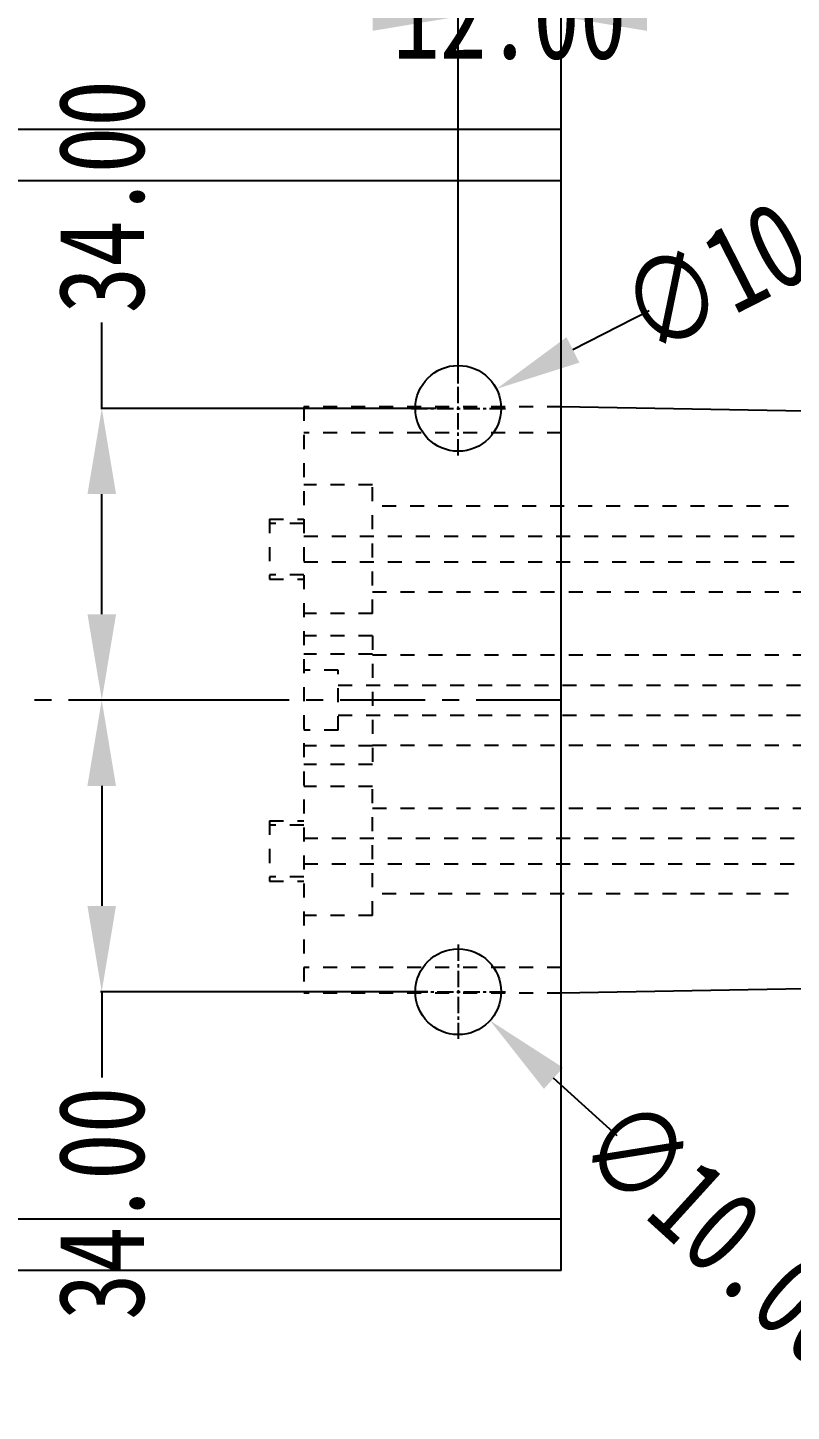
# Model space of a CAD drawing. Header units: millimetres. Extents: x 309 to 11345, y -1340 to 1318.
# Drawn here: x 3526.4 to 3615.4, y -419.7 to -258.4 of the extents above; entities that cross this region are included whole.
import ezdxf

# ---------------------------------------------------------------- set-up
doc = ezdxf.new("R2010")
doc.units = ezdxf.units.MM
doc.header["$LTSCALE"] = 16.335
doc.header["$PDMODE"] = 3
doc.header["$PDSIZE"] = 0.3125
doc.linetypes.add('CENTER', pattern=[0.6, 0.375, -0.075, 0.075, -0.075])
doc.linetypes.add('HIDDEN', pattern=[0.2, 0.1, -0.1])
doc.layers.get('0').update_dxf_attribs({"linetype": 'CONTINUOUS'})
doc.layers.get('Defpoints').update_dxf_attribs({"linetype": 'CONTINUOUS'})
doc.layers.add('DEFAULT_2', color=8, linetype='HIDDEN')
doc.styles.get("Standard").update_dxf_attribs({"font": 'txt', "width": 0.8})
doc.dimstyles.get("Standard").update_dxf_attribs({"dimtxt": 0.15625, "dimasz": 0.1875, "dimexe": 0.125, "dimexo": 0.0625, "dimtad": 0, "dimtih": 1, "dimtoh": 1, "dimdsep": 46, "dimtxsty": 'Standard', "dimcen": 0.09, "dimadec": 0, "dimazin": 0, "dimtp": 0.01, "dimtm": 0.01, "dimtfac": 1, "dimtofl": 0, "dimtmove": 0, "dimatfit": 3, "dimfxl": 0, "dimtolj": 1, "dimarcsym": 0})
doc.dimstyles.new('STANDARD$0', dxfattribs={"dimscale": 2, "dimtxt": 3, "dimasz": 3, "dimexe": 1.25, "dimexo": 0.625, "dimgap": 0.5, "dimtad": 0, "dimdsep": 46, "dimlunit": 6, "dimtxsty": 'Standard', "dimblk": 'CLOSEDBLANK', "dimcen": 0, "dimclrt": 2, "dimazin": 2, "dimtfac": 2, "dimtmove": 1, "dimatfit": 3, "dimfxl": 0, "dimtolj": 1, "dimtzin": 0, "dimarcsym": 0})

# ---------------------------------------------------------------- blocks, each defined once
blk = doc.blocks.new('*D242')
at = {"color": 4, "lineweight": -2}
for p, q in [((3566.61, -257.12), (3556.61, -257.12)), ((3576.61, -299.7), (3576.61, -257)), ((3588.61, -299.7), (3588.61, -257)), ((3598.61, -257.12), (3608.61, -257.12))]:
    blk.add_line(p, q, dxfattribs=at)
at = {"color": 4}
for points in [[(3566.61, -255.46), (3566.61, -258.79), (3576.61, -257.12)], [(3598.61, -255.46), (3598.61, -258.79), (3588.61, -257.12)]]:
    blk.add_solid(points, dxfattribs=at)
at = {"layer": 'Defpoints', "color": 0}
for p in [(3588.61, -257.12), (3576.61, -299.76), (3588.61, -299.76)]:
    blk.add_point(p, dxfattribs=at)
at = {"color": 6, "insert": (3582.61, -257.12), "char_height": 10, "attachment_point": 5}
blk.add_mtext('\\A1;12.00', dxfattribs=at)
blk = doc.blocks.new('*D243')
at = {"color": 4, "lineweight": -2}
for p, q in [((3535.05, -302.79), (3535.05, -292.79)), ((3574.08, -302.79), (3534.92, -302.79)), ((3535.05, -326.79), (3535.05, -312.79)), ((3550.52, -336.79), (3534.92, -336.79))]:
    blk.add_line(p, q, dxfattribs=at)
at = {"color": 4}
for points in [[(3533.38, -312.79), (3536.71, -312.79), (3535.05, -302.79)], [(3533.38, -326.79), (3536.71, -326.79), (3535.05, -336.79)]]:
    blk.add_solid(points, dxfattribs=at)
at = {"layer": 'Defpoints', "color": 0}
for p in [(3574.15, -302.79), (3535.05, -336.79), (3550.58, -336.79)]:
    blk.add_point(p, dxfattribs=at)
at = {"color": 6, "insert": (3535.05, -278.12), "char_height": 10, "attachment_point": 5, "rotation": 90}
blk.add_mtext('\\A1;34.00', dxfattribs=at)
blk = doc.blocks.new('*D244')
at = {"color": 4, "lineweight": -2}
for p, q in [((3550.52, -336.79), (3534.91, -336.79)), ((3535.04, -346.79), (3535.04, -360.79)), ((3573.04, -370.79), (3534.91, -370.79)), ((3535.04, -370.79), (3535.04, -380.79))]:
    blk.add_line(p, q, dxfattribs=at)
at = {"color": 4}
for points in [[(3533.37, -346.79), (3536.7, -346.79), (3535.04, -336.79)], [(3533.37, -360.79), (3536.7, -360.79), (3535.04, -370.79)]]:
    blk.add_solid(points, dxfattribs=at)
at = {"layer": 'Defpoints', "color": 0}
for p in [(3550.58, -336.79), (3535.04, -370.79), (3573.1, -370.79)]:
    blk.add_point(p, dxfattribs=at)
at = {"color": 6, "insert": (3535.04, -395.45), "char_height": 10, "attachment_point": 5, "rotation": 90}
blk.add_mtext('\\A1;34.00', dxfattribs=at)
blk = doc.blocks.new('*D245')
at = {"color": 4, "lineweight": -2}
blk.add_line((3595.12, -387.59), (3587.71, -380.87), dxfattribs=at)
at = {"color": 4}
blk.add_solid([(3588.83, -379.64), (3586.59, -382.11), (3580.31, -374.15)], dxfattribs=at)
at = {"layer": 'Defpoints', "color": 0}
for p in [(3572.91, -367.43), (3580.31, -374.15)]:
    blk.add_point(p, dxfattribs=at)
at = {"color": 6, "insert": (3607.45, -398.8), "char_height": 10, "attachment_point": 5, "rotation": 317.7579}
blk.add_mtext('\\A1;∅10.00', dxfattribs=at)
blk = doc.blocks.new('*D262')
at = {"color": 4, "lineweight": -2}
blk.add_line((3598.88, -291.43), (3589.97, -295.98), dxfattribs=at)
at = {"color": 4}
blk.add_solid([(3589.22, -294.49), (3590.73, -297.46), (3581.06, -300.52)], dxfattribs=at)
at = {"layer": 'Defpoints', "color": 0}
for p in [(3581.06, -300.52), (3572.15, -305.06)]:
    blk.add_point(p, dxfattribs=at)
at = {"color": 6, "insert": (3613.73, -283.87), "char_height": 10, "attachment_point": 5, "rotation": 27.0099}
blk.add_mtext('\\A1;∅10.00', dxfattribs=at)
blk = doc.blocks.new('*D263')
at = {"color": 4, "lineweight": -2}
for p, q in [((3458.61, -270.23), (3458.61, -225.59)), ((3468.61, -225.72), (3507.68, -225.72)), ((3578.61, -225.72), (3541.02, -225.72)), ((3588.61, -270.23), (3588.61, -225.59))]:
    blk.add_line(p, q, dxfattribs=at)
at = {"color": 4}
for points in [[(3468.61, -224.05), (3468.61, -227.39), (3458.61, -225.72)], [(3578.61, -224.05), (3578.61, -227.39), (3588.61, -225.72)]]:
    blk.add_solid(points, dxfattribs=at)
at = {"layer": 'Defpoints', "color": 0}
for p in [(3458.61, -225.72), (3458.61, -270.29), (3588.61, -270.29)]:
    blk.add_point(p, dxfattribs=at)
at = {"color": 6, "insert": (3524.35, -225.72), "char_height": 10, "attachment_point": 5}
blk.add_mtext('\\A1;130.00', dxfattribs=at)

msp = doc.modelspace()

# ---------------------------------------------------------------- linework, layer by layer
at = {"color": 7, "linetype": 'Continuous'}
for p, q in [((3588.608, -270.288), (3458.608, -270.288)), ((3588.608, -403.288), (3588.608, -270.288)), ((3588.608, -276.288), (3458.608, -276.288)), ((3683.708, -304.288), (3588.608, -302.628)), ((3683.708, -369.288), (3588.608, -370.948)), ((3588.608, -397.288), (3458.608, -397.288)), ((3588.608, -403.288), (3458.608, -403.288))]:
    msp.add_line(p, q, dxfattribs=at)
at = {"color": 1, "linetype": 'CENTER', "ltscale": 0.310989}
for p, q in [((3576.608, -308.288), (3576.608, -297.288)), ((3571.108, -302.788), (3582.108, -302.788)), ((3576.608, -365.288), (3576.608, -376.288)), ((3571.108, -370.788), (3582.108, -370.788))]:
    msp.add_line(p, q, dxfattribs=at)
at = {"color": 1, "linetype": 'CENTER', "ltscale": 1.617141}
msp.add_line((3588.608, -336.788), (3458.608, -336.788), dxfattribs=at)
for centre in [(3576.608, -302.788), (3576.608, -370.788)]:
    msp.add_circle(centre, 5)
at = {"layer": 'DEFAULT_2', "color": 8, "linetype": 'HIDDEN'}
for p, q in [((3558.608, -302.628), (3558.608, -370.948)), ((3588.608, -302.628), (3558.608, -302.628)), ((3588.608, -305.628), (3558.608, -305.628)), ((3566.608, -311.692), (3558.608, -311.692)), ((3566.608, -326.691), (3566.608, -311.692)), ((3683.708, -314.192), (3566.608, -314.192)), ((3554.608, -315.692), (3554.608, -322.692)), ((3554.608, -315.692), (3558.608, -315.692)), ((3558.608, -316.192), (3554.608, -316.192)), ((3558.608, -317.692), (3634.649, -317.692)), ((3558.608, -320.692), (3634.649, -320.692)), ((3558.608, -322.192), (3554.608, -322.192)), ((3554.608, -322.692), (3558.608, -322.692)), ((3566.608, -324.192), (3664.708, -324.192)), ((3566.608, -326.692), (3558.608, -326.692)), ((3566.608, -329.288), (3558.608, -329.288)), ((3566.608, -329.289), (3566.608, -344.288)), ((3566.608, -331.432), (3558.608, -331.432)), ((3566.608, -331.538), (3664.275, -331.538)), ((3562.608, -333.288), (3558.608, -333.288)), ((3562.608, -340.288), (3562.608, -333.288)), ((3562.608, -335.038), (3666.736, -335.038)), ((3562.608, -338.538), (3666.736, -338.538)), ((3562.608, -340.288), (3558.608, -340.288)), ((3566.608, -342.144), (3558.608, -342.144)), ((3566.608, -342.038), (3664.275, -342.038)), ((3566.608, -344.288), (3558.608, -344.288)), ((3566.608, -346.884), (3558.608, -346.884)), ((3566.608, -361.884), (3566.608, -346.885)), ((3566.608, -349.384), (3664.708, -349.384)), ((3554.608, -350.884), (3554.608, -357.884)), ((3554.608, -350.884), (3558.608, -350.884)), ((3558.608, -351.384), (3554.608, -351.384)), ((3558.608, -352.884), (3634.649, -352.884)), ((3558.608, -355.884), (3634.649, -355.884)), ((3558.608, -357.384), (3554.608, -357.384)), ((3554.608, -357.884), (3558.608, -357.884)), ((3683.708, -359.384), (3566.608, -359.384)), ((3566.608, -361.884), (3558.608, -361.884)), ((3588.608, -367.948), (3558.608, -367.948)), ((3588.608, -370.948), (3558.608, -370.948))]:
    msp.add_line(p, q, dxfattribs=at)

# ---------------------------------------------------------------- dimensions: what is measured, and where the dimension line sits
for base, p1, p2, picture, middle in [((3458.608, -225.72), (3588.608, -270.288), (3458.608, -270.288), '*D263', (3524.351, -225.72)), ((3588.608, -257.124), (3576.608, -299.76), (3588.608, -299.76), '*D242', (3582.608, -257.124))]:
    dim = msp.add_linear_dim(base=base, p1=p1, p2=p2, dimstyle='STANDARD$0', override={"dimscale": 1, "dimtxt": 10, "dimasz": 10, "dimexe": 0.125, "dimexo": 0.0625, "dimgap": 0, "dimzin": 0, "dimlunit": 2, "dimclrd": 4, "dimclre": 4, "dimclrt": 6, "dimazin": 0, "dimtfac": 1, "dimtofl": 0, "dimtmove": 0})
    dim.commit()
    dim.dimension.update_dxf_attribs({"geometry": picture, "text_midpoint": middle, "dimtype": 160})
for base, p1, p2, picture, middle in [((3535.045, -336.788), (3574.146, -302.788), (3550.584, -336.788), '*D243', (3535.045, -278.121)), ((3535.035, -370.788), (3550.584, -336.788), (3573.104, -370.788), '*D244', (3535.035, -395.455))]:
    dim = msp.add_linear_dim(base=base, p1=p1, p2=p2, angle=90, dimstyle='STANDARD$0', override={"dimscale": 1, "dimtxt": 10, "dimasz": 10, "dimexe": 0.125, "dimexo": 0.0625, "dimgap": 0, "dimzin": 0, "dimlunit": 2, "dimclrd": 4, "dimclre": 4, "dimclrt": 6, "dimazin": 0, "dimtfac": 1, "dimtofl": 0, "dimtmove": 0})
    dim.commit()
    dim.dimension.update_dxf_attribs({"geometry": picture, "text_midpoint": middle, "dimtype": 160})
for p1, p2, picture, middle in [((3572.153, -305.059), (3581.063, -300.517), '*D262', (3613.73, -283.865)), ((3572.906, -367.427), (3580.31, -374.149), '*D245', (3607.454, -398.799))]:
    dim = msp.add_diameter_dim_2p(p1=p1, p2=p2, dimstyle='Standard', override={"dimtxt": 10, "dimasz": 10, "dimgap": 0, "dimtih": 0, "dimtoh": 0, "dimzin": 0, "dimcen": 0, "dimclrd": 4, "dimclre": 4, "dimclrt": 6, "dimadec": 2, "dimtp": 0, "dimtm": 0, "dimtzin": 0})
    dim.commit()
    dim.dimension.update_dxf_attribs({"geometry": picture, "text_midpoint": middle})

doc.saveas('drawing.dxf')
